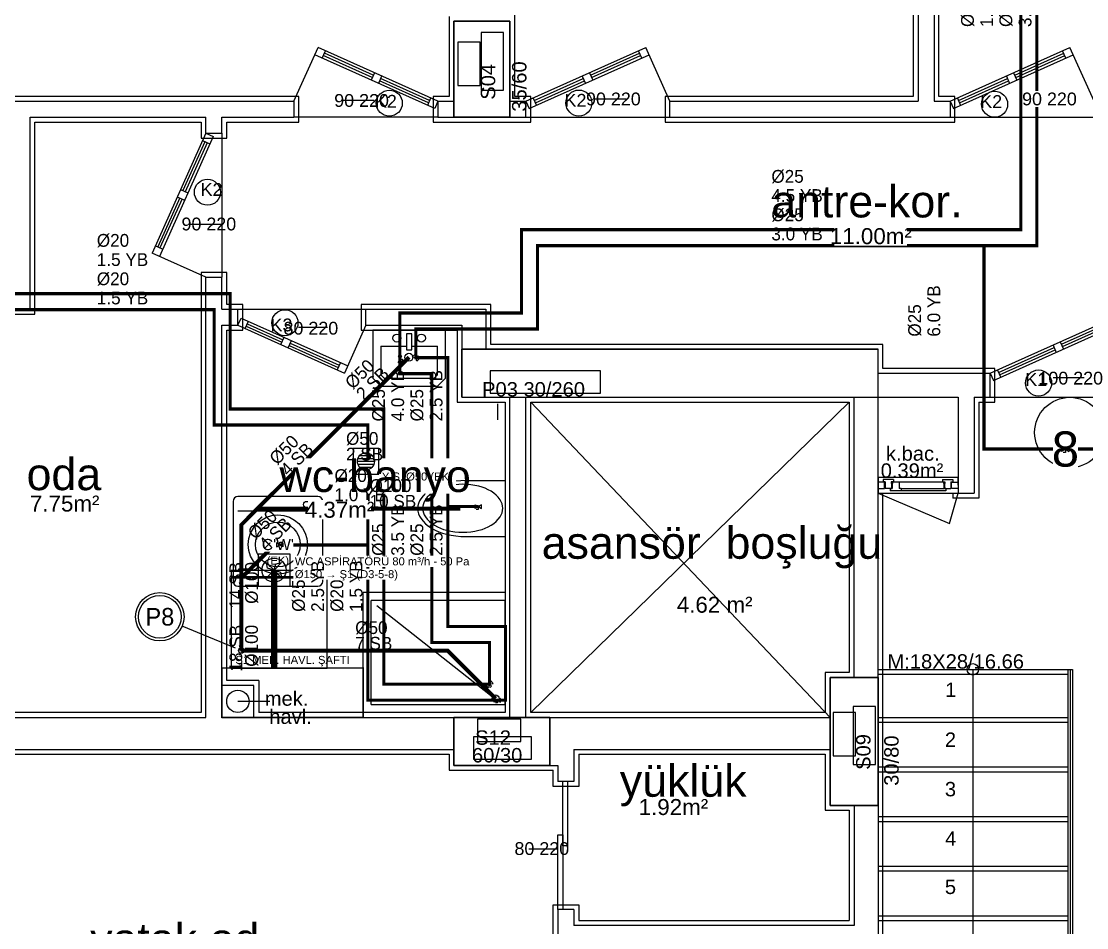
# Model space of a CAD drawing. Header units: centimetres. Extents: x -3962 to 31822, y -2 to 2802.
# Drawn here: x 13055 to 13721, y 1613 to 2179 of the extents above; entities that cross this region are included whole.
import ezdxf
from ezdxf.enums import TextEntityAlignment as Align

# ---------------------------------------------------------------- set-up
doc = ezdxf.new("R2010")
doc.units = ezdxf.units.CM
doc.linetypes.add('BASMA HATTI', pattern=[31, 25, -6])
doc.linetypes.add('PISSU HATTI', pattern=[26, 20, -6])
for name, color, linetype in [('ROTAS-CIHAZ', 135, 'CONTINUOUS'), ('ROTAS-HAVALANDIRMA', 30, 'CONTINUOUS'), ('ROTAS-HAVALANDIRMA-YAZI', 30, 'CONTINUOUS'), ('ROTAS-MIMARI', 8, 'CONTINUOUS'), ('ROTAS-MIMARI-KOLON', 8, 'CONTINUOUS'), ('ROTAS-MIMARI-YAZI', 8, 'CONTINUOUS'), ('ROTAS-PISSU-BORU-TAVANDAN', 6, 'PISSU HATTI'), ('ROTAS-PISSU-KOLONNO', 211, 'CONTINUOUS'), ('ROTAS-SICAKSU-BORU', 1, 'BASMA HATTI'), ('ROTAS-SOGUKSU-BORU', 5, 'CONTINUOUS'), ('ROTAS-TEFRIS', 15, 'CONTINUOUS'), ('ROTAS-VANA', 1, 'CONTINUOUS')]:
    doc.layers.add(name, color=color, linetype=linetype)
doc.styles.add('ROTAS', font='arial.ttf')

# ---------------------------------------------------------------- blocks, each defined once
blk = doc.blocks.new('ROTAS-PIS-SU-CAP-SB')
for tag, p in [('PSCP_001', (0.833, 1.29)), ('PS_001', (0.833, 0.066))]:
    blk.add_attdef(tag, p, '', height=1)
blk = doc.blocks.new('ROTAS-YER-SUZGECI-PLAN')
for p, q in [((-6.67, 0), (6.67, 0)), ((-6.27, 2.27), (6.27, 2.27)), ((-4.89, 4.53), (4.89, 4.53)), ((-6.27, -2.27), (6.27, -2.27)), ((-4.89, -4.53), (4.89, -4.53))]:
    blk.add_line(p, q)
blk.add_lwpolyline([(-10, -10), (10, -10), (10, 10), (-10, 10)], close=True)
blk.add_circle((0, 0), 6.67)
blk = doc.blocks.new('ROTAS-PIS-SU-KOLON')
h = blk.add_hatch(color=256)
h.dxf.hatch_style = 1
h.paths.add_polyline_path([(1.5, 0), (1.5, 0.4), (1.3, 0.8), (1.1, 1.1), (0.8, 1.3), (0.4, 1.5), (0, 1.5), (-0.4, 1.5), (-0.8, 1.3), (-1.1, 1.1), (-1.3, 0.8), (-1.5, 0.4), (-1.5, 0), (-1.5, -0.4), (-1.3, -0.8), (-1.1, -1.1), (-0.8, -1.3), (-0.4, -1.5), (0, -1.5), (0.4, -1.5), (0.8, -1.3), (1.1, -1.1), (1.3, -0.8), (1.5, -0.4)])
blk.add_circle((0, 0), 3.5)
blk = doc.blocks.new('ROTAS-KURESEL-VANA')
for p, q in [((0, 3.1), (0, 8)), ((0, 8), (5.4, 8))]:
    blk.add_line(p, q)
for points in [[(-9, 5.8), (-9, -5), (0, 0.4)], [(9, 5.8), (9, -5), (0, 0.4)]]:
    blk.add_lwpolyline(points, close=True)
blk.add_circle((0, 0.4), 2.71)
blk.add_attdef('CAP', text='', height=10).set_placement((-1.1, 0), align=Align.CENTER)
blk = doc.blocks.new('ROTAS-TEMIZ-SU-CAP-MB')
for tag, p in [('SOCP_001', (0.833, 4.917)), ('SO_001', (0.833, 3.417)), ('SCCP_001', (0.833, 1.917)), ('SC_001', (0.833, 0.417))]:
    blk.add_attdef(tag, p, '', height=1)
blk = doc.blocks.new('ROTAS-ASPIRATOR')
blk.add_lwpolyline([(-10, -10), (10, -10), (10, 10), (-10, 10)], close=True)
for points in [[(0, 0), (-4, 1.17), (-4.71, 4.71), (0, 0)], [(0, 0), (-1.17, -4), (-4.71, -4.71), (0, 0)], [(0, 0), (1.17, 4), (4.71, 4.71), (0, 0)], [(0, 0), (4, -1.17), (4.71, -4.71), (0, 0)]]:
    blk.add_lwpolyline(points)
blk.add_circle((0, 0), 7.5)
blk = doc.blocks.new('ROTAS-KOLON-NO-PIS-SU')
for radius in [27.5, 24.3]:
    blk.add_circle((0, 0), radius)
blk.add_attdef('K', text='', height=20).set_placement((0, 0), align=Align.MIDDLE_CENTER)

msp = doc.modelspace()

# ---------------------------------------------------------------- linework, layer by layer
at = {"layer": 'ROTAS-HAVALANDIRMA', "const_width": 4}
msp.add_lwpolyline([(13213.41, 1775.07), (13213.41, 1836.24)], dxfattribs=at)
at = {"layer": 'ROTAS-HAVALANDIRMA', "const_width": 1}
msp.add_lwpolyline([(13269.11, 1744.24), (13269.11, 1775.07), (13180.82, 1775.07), (13180.82, 1744.24), (13269.11, 1744.24)], close=True, dxfattribs=at)
at = {"layer": 'ROTAS-MIMARI'}
for p, q in [((13615.82, 2484.24), (13615.82, 2129.24)), ((13625.82, 2484.24), (13625.82, 2129.24)), ((13612.82, 2481.24), (13612.82, 2132.24)), ((13628.82, 2132.24), (13628.82, 2481.24)), ((13363.82, 2177.24), (13363.82, 2466.24)), ((13322.82, 2182.24), (13322.82, 2132.24)), ((13363.82, 2132.24), (13363.82, 2177.24)), ((13225.82, 2129.24), (13240.94, 2162.88)), ((13313.78, 2124.68), (13238.89, 2158.32)), ((13315.82, 2129.24), (13240.94, 2162.88)), ((13243.46, 2156.27), (13245.5, 2160.83)), ((13274.79, 2144.16), (13244.19, 2157.91)), ((13275.44, 2145.6), (13244.84, 2159.35)), ((13370.82, 2129.24), (13445.71, 2162.88)), ((13372.87, 2124.68), (13447.76, 2158.32)), ((13411.21, 2145.6), (13441.81, 2159.35)), ((13411.86, 2144.16), (13442.46, 2157.91)), ((13443.19, 2156.27), (13441.15, 2160.83)), ((13460.82, 2129.24), (13445.71, 2162.88)), ((13635.82, 2129.24), (13710.71, 2162.88)), ((13637.87, 2124.68), (13712.76, 2158.32)), ((13676.21, 2145.6), (13706.81, 2159.35)), ((13676.86, 2144.16), (13707.46, 2157.91)), ((13708.19, 2156.27), (13706.15, 2160.83)), ((13725.82, 2129.24), (13710.71, 2162.88)), ((13276.1, 2147.08), (13274.05, 2142.52)), ((13280.66, 2145.03), (13278.62, 2140.47)), ((13405.99, 2145.03), (13408.03, 2140.47)), ((13410.55, 2147.08), (13412.6, 2142.52)), ((13670.99, 2145.03), (13673.03, 2140.47)), ((13675.55, 2147.08), (13677.6, 2142.52)), ((13309.95, 2128.36), (13279.35, 2142.11)), ((13310.6, 2129.8), (13280, 2143.55)), ((13376.05, 2129.8), (13406.65, 2143.55)), ((13376.7, 2128.36), (13407.3, 2142.11)), ((13641.05, 2129.8), (13671.65, 2143.55)), ((13641.7, 2128.36), (13672.3, 2142.11)), ((13228.82, 2132.24), (13043.02, 2132.24)), ((13228.82, 2116.24), (13228.82, 2132.24)), ((13311.26, 2131.29), (13309.21, 2126.72)), ((13322.82, 2132.24), (13312.82, 2132.24)), ((13312.82, 2132.24), (13312.82, 2116.24)), ((13373.82, 2132.24), (13363.82, 2132.24)), ((13373.82, 2116.24), (13373.82, 2132.24)), ((13375.39, 2131.29), (13377.44, 2126.72)), ((13414.03, 2130.85), (13433.35, 2130.85)), ((13612.82, 2132.24), (13457.82, 2132.24)), ((13457.82, 2132.24), (13457.82, 2116.24)), ((13638.82, 2132.24), (13628.82, 2132.24)), ((13638.82, 2116.24), (13638.82, 2132.24)), ((13640.39, 2131.29), (13642.44, 2126.72)), ((13686.51, 2130.85), (13705.83, 2130.85)), ((13046.02, 2129.24), (13225.82, 2129.24)), ((13225.82, 2129.24), (13225.82, 2119.24)), ((13256.69, 2129.92), (13276.01, 2129.92)), ((13315.82, 2129.24), (13313.78, 2124.68)), ((13315.82, 2129.24), (13325.82, 2129.24)), ((13315.82, 2129.24), (13315.82, 2119.24)), ((13360.82, 2129.24), (13370.82, 2129.24)), ((13370.82, 2119.24), (13370.82, 2129.24)), ((13370.82, 2129.24), (13372.87, 2124.68)), ((13460.82, 2129.24), (13615.82, 2129.24)), ((13460.82, 2119.24), (13460.82, 2129.24)), ((13625.82, 2129.24), (13635.82, 2129.24)), ((13635.82, 2129.24), (13635.82, 2119.24)), ((13635.82, 2129.24), (13637.87, 2124.68)), ((13061.02, 2119.24), (13170.82, 2119.24)), ((13061.02, 1999.24), (13061.02, 2119.24)), ((13170.82, 2109.24), (13170.82, 2119.24)), ((13180.82, 2109.24), (13180.82, 2119.24)), ((13180.82, 2119.24), (13225.82, 2119.24)), ((13315.82, 2119.24), (13225.82, 2119.24)), ((13315.82, 2119.24), (13325.82, 2119.24)), ((13360.82, 2119.24), (13370.82, 2119.24)), ((13370.82, 2119.24), (13460.82, 2119.24)), ((13460.82, 2119.24), (13635.82, 2119.24)), ((13635.82, 2119.24), (13725.82, 2119.24)), ((13064.02, 2116.24), (13167.82, 2116.24)), ((13064.02, 1996.24), (13064.02, 2116.24)), ((13167.82, 2116.24), (13167.82, 2106.24)), ((13183.82, 2106.24), (13183.82, 2116.24)), ((13183.82, 2116.24), (13228.82, 2116.24)), ((13312.82, 2116.24), (13373.82, 2116.24)), ((13457.82, 2116.24), (13638.82, 2116.24)), ((13170.82, 2109.24), (13137.18, 2034.35)), ((13175.39, 2107.19), (13141.74, 2032.31)), ((13170.26, 2104.01), (13156.51, 2073.41)), ((13167.82, 2106.24), (13183.82, 2106.24)), ((13168.78, 2104.68), (13173.34, 2102.63)), ((13170.82, 2109.24), (13180.82, 2109.24)), ((13170.82, 2109.24), (13175.39, 2107.19)), ((13180.82, 2109.24), (13180.82, 2019.24)), ((13171.7, 2103.36), (13157.95, 2072.76)), ((13155.03, 2074.08), (13159.59, 2072.03)), ((13154.46, 2068.85), (13140.71, 2038.25)), ((13155.9, 2068.2), (13142.15, 2037.6)), ((13152.98, 2069.51), (13157.54, 2067.47)), ((13161.26, 2052.46), (13180.58, 2052.46)), ((13143.79, 2036.87), (13139.23, 2038.92)), ((13170.82, 2019.24), (13137.18, 2034.35)), ((13183.82, 2022.24), (13167.82, 2022.24)), ((13167.82, 2022.24), (13167.82, 1747.24)), ((13170.82, 1744.24), (13170.82, 2019.24)), ((13170.82, 2019.24), (13180.82, 2019.24)), ((13180.82, 1999.24), (13180.82, 2019.24)), ((13183.82, 2002.24), (13183.82, 2022.24)), ((12915.82, 1999.24), (13061.02, 1999.24)), ((13180.82, 1999.24), (13190.82, 1999.24)), ((13193.82, 2002.24), (13183.82, 2002.24)), ((13190.82, 1989.24), (13190.82, 1999.24)), ((13190.82, 1999.24), (13270.82, 1999.24)), ((13193.82, 1986.24), (13193.82, 2002.24)), ((13348.82, 2002.24), (13267.82, 2002.24)), ((13267.82, 2002.24), (13267.82, 1986.24)), ((13270.82, 1999.24), (13345.82, 1999.24)), ((13270.82, 1989.24), (13270.82, 1999.24)), ((13345.82, 1999.24), (13345.82, 1974.24)), ((13348.82, 1977.24), (13348.82, 2002.24)), ((12918.82, 1996.24), (13064.02, 1996.24)), ((13190.82, 1989.24), (13192.87, 1993.8)), ((13192.87, 1993.8), (13259.44, 1963.89)), ((13195.39, 1987.19), (13197.44, 1991.75)), ((13660.82, 1959.24), (13744.03, 1996.62)), ((13662.87, 1954.68), (13746.08, 1992.06)), ((13705.37, 1977.47), (13740.13, 1993.09)), ((13706.02, 1976.03), (13740.78, 1991.65)), ((13180.82, 1744.24), (13180.82, 1989.24)), ((13180.82, 1989.24), (13190.82, 1989.24)), ((13183.82, 1767.24), (13183.82, 1986.24)), ((13183.82, 1986.24), (13193.82, 1986.24)), ((13190.82, 1989.24), (13257.39, 1959.33)), ((13196.05, 1988.67), (13218.33, 1978.66)), ((13196.7, 1990.11), (13218.98, 1980.1)), ((13246.87, 1987.89), (13228.76, 1987.89)), ((13270.82, 1989.24), (13257.39, 1959.33)), ((13267.82, 1986.24), (13327.82, 1986.24)), ((13270.82, 1989.24), (13330.82, 1989.24)), ((13320.49, 1986.24), (13275.16, 1986.24)), ((13275.16, 1986.24), (13275.16, 1956.24)), ((13296.15, 1983.95), (13296.15, 1973.95)), ((13299.5, 1983.95), (13296.15, 1983.95)), ((13299.5, 1973.95), (13299.5, 1983.95)), ((13320.49, 1956.24), (13320.49, 1986.24)), ((13327.82, 1986.24), (13327.82, 1974.24)), ((13330.82, 1989.24), (13330.82, 1974.24)), ((13217.67, 1977.18), (13219.71, 1981.74)), ((13222.23, 1975.13), (13224.28, 1979.69)), ((13223.54, 1978.05), (13254.14, 1964.3)), ((13393.82, 1977.24), (13348.82, 1977.24)), ((13557.82, 1977.24), (13393.82, 1977.24)), ((13593.82, 1977.24), (13557.82, 1977.24)), ((13593.82, 1962.24), (13593.82, 1977.24)), ((13704.71, 1978.95), (13706.76, 1974.39)), ((13222.89, 1976.61), (13253.49, 1962.86)), ((13280.16, 1976.24), (13296.15, 1976.24)), ((13280.16, 1976.24), (13280.16, 1958.31)), ((13296.15, 1973.95), (13299.5, 1973.95)), ((13299.5, 1976.24), (13315.49, 1976.24)), ((13315.49, 1958.31), (13315.49, 1976.24)), ((13327.82, 1974.24), (13327.82, 1941.24)), ((13666.05, 1959.8), (13700.81, 1975.42)), ((13666.7, 1958.36), (13701.46, 1973.98)), ((13700.15, 1976.9), (13702.19, 1972.34)), ((13254.87, 1965.94), (13252.83, 1961.38)), ((13280.16, 1958.31), (13282.23, 1956.24)), ((13313.42, 1956.24), (13315.49, 1958.31)), ((13590.82, 1959.24), (13660.82, 1959.24)), ((13663.82, 1962.24), (13593.82, 1962.24)), ((13660.82, 1944.24), (13660.82, 1959.24)), ((13660.82, 1959.24), (13662.87, 1954.68)), ((13663.82, 1941.24), (13663.82, 1962.24)), ((13665.39, 1961.29), (13667.44, 1956.72)), ((13275.16, 1956.24), (13280.16, 1951.24)), ((13280.16, 1951.24), (13315.49, 1951.24)), ((13282.23, 1956.24), (13313.42, 1956.24)), ((13315.49, 1951.24), (13320.49, 1956.24)), ((13719.56, 1956.44), (13700.24, 1956.44)), ((13360.82, 1744.24), (13360.82, 1944.24)), ((13370.82, 1744.24), (13370.82, 1944.24)), ((13575.82, 1769.24), (13575.82, 1944.24)), ((13590.82, 1944.24), (13640.82, 1944.24)), ((13590.82, 1769.24), (13590.82, 1944.24)), ((13640.82, 1944.27), (13640.82, 1884.27)), ((13650.82, 1944.24), (13660.82, 1944.24)), ((13650.82, 1944.24), (13650.82, 1884.27)), ((13660.82, 1944.24), (13760.82, 1944.24)), ((13327.82, 1941.24), (13357.82, 1941.24)), ((13353.02, 1940.22), (13353.02, 1930.22)), ((13357.82, 1941.24), (13357.82, 1747.24)), ((13373.82, 1747.24), (13373.82, 1941.24)), ((13373.82, 1941.24), (13390.82, 1941.24)), ((13373.82, 1941.24), (13560.82, 1744.24)), ((13373.82, 1747.24), (13572.82, 1941.24)), ((13390.82, 1941.24), (13560.82, 1941.24)), ((13560.82, 1941.24), (13572.82, 1941.24)), ((13572.82, 1941.24), (13572.82, 1772.24)), ((13653.82, 1941.24), (13663.82, 1941.24)), ((13653.82, 1941.24), (13653.82, 1881.27)), ((13333.1, 1892.24), (13357.99, 1892.24)), ((13358.03, 1857.24), (13358.03, 1892.29)), ((13590.82, 1894.27), (13640.82, 1894.27)), ((13590.82, 1894.27), (13590.82, 1884.27)), ((13594.82, 1891.27), (13590.82, 1891.27)), ((13590.82, 1891.27), (13590.82, 1887.27)), ((13594.12, 1892.87), (13594.12, 1891.47)), ((13600.52, 1892.87), (13594.12, 1892.87)), ((13595.32, 1891.47), (13594.12, 1891.47)), ((13594.82, 1887.27), (13594.82, 1891.27)), ((13595.32, 1891.47), (13595.32, 1887.27)), ((13599.02, 1891.47), (13599.02, 1890.47)), ((13600.52, 1891.47), (13599.02, 1891.47)), ((13599.62, 1891.47), (13604.02, 1891.47)), ((13599.62, 1891.47), (13599.62, 1890.97)), ((13599.92, 1890.97), (13599.62, 1890.97)), ((13599.92, 1890.97), (13599.92, 1890.47)), ((13600.52, 1892.87), (13600.52, 1891.47)), ((13604.02, 1891.47), (13604.02, 1887.27)), ((13604.02, 1891.47), (13632.61, 1891.47)), ((13631.11, 1892.87), (13631.11, 1891.47)), ((13631.11, 1892.87), (13637.51, 1892.87)), ((13631.11, 1891.47), (13632.61, 1891.47)), ((13631.71, 1890.97), (13632.01, 1890.97)), ((13631.71, 1890.97), (13631.71, 1890.47)), ((13632.01, 1891.47), (13632.01, 1890.97)), ((13632.61, 1891.47), (13632.61, 1890.47)), ((13636.31, 1891.47), (13636.31, 1887.27)), ((13636.31, 1891.47), (13637.51, 1891.47)), ((13636.82, 1891.27), (13640.82, 1891.27)), ((13636.82, 1887.27), (13636.82, 1891.27)), ((13637.51, 1892.87), (13637.51, 1891.47)), ((13640.82, 1891.27), (13640.82, 1894.27)), ((13640.82, 1891.27), (13640.82, 1887.27)), ((13640.82, 1889.27), (13640.82, 1891.27)), ((13640.82, 1891.27), (13640.82, 1884.27)), ((13590.82, 1887.27), (13594.82, 1887.27)), ((13590.82, 1884.27), (13640.82, 1884.27)), ((13590.82, 1884.27), (13635.54, 1865.47)), ((13593.82, 1769.24), (13593.82, 1884.27)), ((13599.32, 1887.27), (13595.32, 1887.27)), ((13598.42, 1887.27), (13599.62, 1887.27)), ((13598.42, 1887.27), (13598.42, 1885.87)), ((13605.22, 1885.87), (13598.42, 1885.87)), ((13599.32, 1890.47), (13599.02, 1890.47)), ((13599.32, 1890.47), (13599.32, 1887.27)), ((13599.92, 1890.47), (13599.62, 1890.47)), ((13599.62, 1890.47), (13599.62, 1887.27)), ((13605.22, 1887.27), (13604.02, 1887.27)), ((13605.22, 1887.27), (13632.01, 1887.27)), ((13605.22, 1887.27), (13605.22, 1885.87)), ((13633.21, 1885.87), (13605.22, 1885.87)), ((13631.71, 1890.47), (13632.01, 1890.47)), ((13632.01, 1890.47), (13632.01, 1887.27)), ((13633.21, 1887.27), (13632.01, 1887.27)), ((13632.31, 1890.47), (13632.31, 1887.27)), ((13632.31, 1890.47), (13632.61, 1890.47)), ((13632.31, 1887.27), (13636.31, 1887.27)), ((13633.21, 1887.27), (13633.21, 1885.87)), ((13635.54, 1865.47), (13640.82, 1884.27)), ((13640.82, 1887.27), (13636.82, 1887.27)), ((13637.61, 1884.27), (13637.61, 1881.27)), ((13640.82, 1884.27), (13650.82, 1884.27)), ((13653.82, 1881.27), (13637.61, 1881.27)), ((13333.1, 1857.24), (13358.03, 1857.24)), ((13186.69, 1831.22), (13186.67, 1775.07)), ((13246.69, 1836.04), (13186.69, 1836.05)), ((13186.69, 1836.05), (13186.69, 1832.21)), ((13186.69, 1832.21), (13246.69, 1832.19)), ((13246.69, 1831.21), (13186.69, 1831.22)), ((13191.46, 1836.05), (13191.46, 1837.14)), ((13191.46, 1837.14), (13199.77, 1837.14)), ((13199.77, 1836.05), (13191.46, 1836.05)), ((13191.69, 1831.22), (13191.69, 1832.2)), ((13199.77, 1837.14), (13199.77, 1836.05)), ((13241.69, 1831.21), (13241.69, 1832.19)), ((13246.67, 1775.05), (13246.69, 1831.21)), ((13246.69, 1832.19), (13246.69, 1836.04)), ((13357.82, 1822.24), (13269.11, 1822.24)), ((13269.11, 1747.24), (13269.11, 1822.24)), ((13357.82, 1817.24), (13274.11, 1817.24)), ((13274.11, 1752.24), (13274.11, 1817.24)), ((13277.66, 1814.23), (13348.58, 1758.06)), ((13357.82, 1752.24), (13357.82, 1817.24)), ((13186.67, 1775.07), (13246.67, 1775.05)), ((13572.82, 1772.24), (13557.82, 1772.24)), ((13557.82, 1772.24), (13557.82, 1747.24)), ((13590.82, 1774.24), (13709.32, 1774.24)), ((13590.82, 1771.24), (13709.32, 1771.24)), ((13650.07, 1774.24), (13650.07, 1527.24)), ((13709.32, 1774.24), (13709.32, 1348.07)), ((13709.32, 1774.24), (13712.32, 1774.24)), ((13710.82, 1774.24), (13710.82, 1348.46)), ((13712.32, 1774.24), (13712.32, 1345.75)), ((13200.82, 1764.24), (13180.82, 1764.24)), ((13180.82, 1764.24), (13180.82, 1744.24)), ((13203.82, 1767.24), (13183.82, 1767.24)), ((13200.82, 1744.24), (13200.82, 1764.24)), ((13203.82, 1767.24), (13203.82, 1747.24)), ((13593.82, 1689.24), (13593.82, 1769.24)), ((13210.82, 1754.24), (13190.82, 1754.24)), ((13274.11, 1752.24), (13357.82, 1752.24)), ((12930.82, 1744.24), (13170.82, 1744.24)), ((13167.82, 1747.24), (12933.82, 1747.24)), ((13180.82, 1744.24), (13325.82, 1744.24)), ((13180.82, 1744.24), (13200.82, 1744.24)), ((13315.82, 1747.24), (13203.82, 1747.24)), ((13357.82, 1747.24), (13315.82, 1747.24)), ((13370.82, 1744.24), (13560.82, 1744.24)), ((13557.82, 1747.24), (13373.82, 1747.24)), ((13590.82, 1744.24), (13709.32, 1744.24)), ((13590.82, 1741.24), (13709.32, 1741.24)), ((12930.82, 1724.24), (13325.82, 1724.24)), ((13400.82, 1724.24), (13560.82, 1724.24)), ((13400.82, 1724.24), (13400.82, 1704.1)), ((12933.82, 1721.24), (13322.82, 1721.24)), ((13322.82, 1721.24), (13322.82, 1711.24)), ((13403.82, 1721.24), (13557.82, 1721.24)), ((13403.82, 1721.24), (13403.82, 1701.1)), ((13557.82, 1721.24), (13557.82, 1686.24)), ((13322.82, 1711.24), (13378.82, 1711.24)), ((13378.82, 1711.24), (13387.82, 1711.24)), ((13385.82, 1714.24), (13390.82, 1714.24)), ((13387.82, 1701.1), (13387.82, 1711.24)), ((13390.82, 1714.24), (13390.82, 1704.1)), ((13590.82, 1713.24), (13709.32, 1713.24)), ((13590.82, 1710.24), (13709.32, 1710.24)), ((13403.82, 1701.1), (13387.82, 1701.1)), ((13400.82, 1704.1), (13390.82, 1704.1)), ((13393.82, 1663.95), (13393.82, 1703.95)), ((13396.82, 1703.95), (13396.82, 1663.95)), ((13557.82, 1686.24), (13572.82, 1686.24)), ((13572.82, 1686.24), (13572.82, 1617.24)), ((13575.82, 1689.24), (13575.82, 1614.24)), ((13590.82, 1689.24), (13590.82, 1439.24)), ((13593.82, 1474.24), (13593.82, 1689.24)), ((13590.82, 1682.24), (13709.32, 1682.24)), ((13590.82, 1679.24), (13709.32, 1679.24)), ((13390.82, 1624.1), (13390.82, 1670.92)), ((13390.82, 1670.92), (13393.82, 1670.92)), ((13393.82, 1670.92), (13393.82, 1624.1)), ((13390.82, 1661.94), (13372.71, 1661.94)), ((13396.82, 1663.95), (13393.82, 1663.95)), ((13590.82, 1651.24), (13709.32, 1651.24)), ((13590.82, 1648.24), (13709.32, 1648.24)), ((13387.82, 1427.24), (13387.82, 1627.1)), ((13387.82, 1627.1), (13403.82, 1627.1)), ((13403.82, 1627.1), (13403.82, 1617.24)), ((13390.82, 1624.1), (13390.82, 1424.24)), ((13400.82, 1624.1), (13390.82, 1624.1)), ((13393.82, 1624.1), (13390.82, 1624.1)), ((13400.82, 1624.1), (13400.82, 1614.24)), ((13590.82, 1620.24), (13709.32, 1620.24)), ((13575.82, 1614.24), (13400.82, 1614.24)), ((13403.82, 1617.24), (13572.82, 1617.24)), ((13590.82, 1617.24), (13709.32, 1617.24))]:
    msp.add_line(p, q, dxfattribs=at)
for points in [[(13325.82, 2119.24), (13325.82, 2179.24)], [(13325.82, 2179.24), (13360.82, 2179.24)], [(13360.82, 2179.24), (13360.82, 2119.24)], [(13360.82, 2119.24), (13325.82, 2119.24)], [(13330.82, 1944.24), (13330.82, 1974.24)], [(13330.82, 1974.24), (13590.82, 1974.24)], [(13590.82, 1944.24), (13590.82, 1974.24)], [(13330.82, 1944.24), (13590.82, 1944.24)], [(13321.07, 1890.81), (13318.68, 1890.14), (13316.34, 1889.3), (13314.08, 1888.29), (13311.89, 1887.12)], [(13333.1, 1892.24), (13330.07, 1892.15), (13327.04, 1891.89), (13324.04, 1891.44), (13321.07, 1890.81)], [(13311.89, 1887.12), (13309.94, 1885.84), (13308.14, 1884.36), (13306.51, 1882.7), (13305.06, 1880.87)], [(13313.67, 1885.52), (13312.04, 1884.42), (13310.55, 1883.16), (13309.19, 1881.75), (13307.99, 1880.19)], [(13321.33, 1888.68), (13319.33, 1888.11), (13317.38, 1887.39), (13315.49, 1886.52), (13313.67, 1885.52)], [(13331.35, 1889.91), (13328.82, 1889.83), (13326.3, 1889.6), (13323.8, 1889.22), (13321.33, 1888.68)], [(13341.36, 1888.68), (13338.89, 1889.22), (13336.39, 1889.6), (13333.87, 1889.83), (13331.35, 1889.91)], [(13349.02, 1885.52), (13347.2, 1886.52), (13345.31, 1887.39), (13343.36, 1888.11), (13341.36, 1888.68)], [(13354.7, 1880.19), (13353.5, 1881.75), (13352.15, 1883.16), (13350.65, 1884.42), (13349.02, 1885.52)], [(13305.06, 1880.87), (13304.22, 1879.47), (13303.6, 1877.96), (13303.23, 1876.38), (13303.1, 1874.74)], [(13307.99, 1880.19), (13307.28, 1878.98), (13306.77, 1877.68), (13306.45, 1876.31), (13306.35, 1874.91)], [(13356.35, 1874.91), (13356.24, 1876.31), (13355.93, 1877.68), (13355.41, 1878.98), (13354.7, 1880.19)], [(13303.1, 1874.74), (13303.23, 1873.11), (13303.6, 1871.53), (13304.22, 1870.02), (13305.06, 1868.62)], [(13306.35, 1874.91), (13306.45, 1873.51), (13306.77, 1872.14), (13307.28, 1870.84), (13307.99, 1869.63)], [(13354.7, 1869.63), (13355.41, 1870.84), (13355.93, 1872.14), (13356.24, 1873.51), (13356.35, 1874.91)], [(13305.06, 1868.62), (13306.51, 1866.79), (13308.14, 1865.13), (13309.94, 1863.65), (13311.89, 1862.37)], [(13307.99, 1869.63), (13309.19, 1868.08), (13310.55, 1866.66), (13312.04, 1865.4), (13313.67, 1864.3)], [(13313.67, 1864.3), (13315.49, 1863.3), (13317.38, 1862.44), (13319.33, 1861.71), (13321.33, 1861.14)], [(13341.36, 1861.14), (13343.36, 1861.71), (13345.31, 1862.44), (13347.2, 1863.3), (13349.02, 1864.3)], [(13349.02, 1864.3), (13350.65, 1865.4), (13352.15, 1866.66), (13353.5, 1868.08), (13354.7, 1869.63)], [(13311.89, 1862.37), (13314.08, 1861.2), (13316.34, 1860.19), (13318.68, 1859.35), (13321.07, 1858.68)], [(13321.07, 1858.68), (13324.04, 1858.05), (13327.04, 1857.6), (13330.07, 1857.34), (13333.1, 1857.24)], [(13321.33, 1861.14), (13323.8, 1860.6), (13326.3, 1860.22), (13328.82, 1859.99), (13331.35, 1859.91)], [(13331.35, 1859.91), (13333.87, 1859.99), (13336.39, 1860.22), (13338.89, 1860.6), (13341.36, 1861.14)], [(13560.82, 1689.24), (13560.82, 1769.24)], [(13560.82, 1769.24), (13590.82, 1769.24)], [(13590.82, 1769.24), (13590.82, 1689.24)], [(13325.82, 1714.24), (13325.82, 1744.24)], [(13325.82, 1744.24), (13385.82, 1744.24)], [(13385.82, 1744.24), (13385.82, 1714.24)], [(13385.82, 1714.24), (13325.82, 1714.24)], [(13590.82, 1689.24), (13560.82, 1689.24)]]:
    msp.add_lwpolyline(points, dxfattribs=at)
for centre, radius in [((13285.43, 2128.06), 8.14), ((13403.89, 2128.16), 8.14), ((13663.66, 2127.39), 8.14), ((13171.77, 2072.41), 8.14), ((13220.23, 1990.87), 8.14), ((13290.16, 1981.24), 2.52), ((13305.49, 1981.24), 2.52), ((13297.7, 1969.28), 2.52), ((13691.15, 1953.18), 8.14), ((13710.67, 1922.24), 22), ((13650.07, 1774.24), 3.6), ((13190.82, 1754.24), 7), ((13351.87, 1756.04), 2.18)]:
    msp.add_circle(centre, radius, dxfattribs=at)
at = {"layer": 'ROTAS-MIMARI-KOLON'}
for points in [[(13360.82, 2179.24), (13325.82, 2179.24), (13325.82, 2119.24), (13360.82, 2119.24), (13360.82, 2179.24)], [(13356.74, 2136.16), (13356.74, 2172.28), (13342.77, 2172.28), (13342.77, 2136.16), (13356.74, 2136.16)], [(13342.18, 2139.08), (13342.18, 2166.11), (13328.22, 2166.11), (13328.22, 2139.08), (13342.18, 2139.08)], [(13590.82, 1974.24), (13330.82, 1974.24), (13330.82, 1944.24), (13590.82, 1944.24), (13590.82, 1974.24)], [(13348.5, 1946.75), (13417.47, 1946.75), (13417.47, 1960.72), (13348.5, 1960.72), (13348.5, 1946.75)], [(13590.82, 1769.24), (13560.82, 1769.24), (13560.82, 1689.24), (13590.82, 1689.24), (13590.82, 1769.24)], [(13589.3, 1714.86), (13589.3, 1750.98), (13575.33, 1750.98), (13575.33, 1714.86), (13589.3, 1714.86)], [(13385.82, 1744.24), (13325.82, 1744.24), (13325.82, 1714.24), (13385.82, 1714.24), (13385.82, 1744.24)], [(13576.64, 1720.27), (13576.64, 1747.3), (13562.68, 1747.3), (13562.68, 1720.27), (13576.64, 1720.27)], [(13340.52, 1729.11), (13367.55, 1729.11), (13367.55, 1743.07), (13340.52, 1743.07), (13340.52, 1729.11)], [(13338.12, 1718.09), (13374.24, 1718.09), (13374.24, 1732.06), (13338.12, 1732.06), (13338.12, 1718.09)]]:
    msp.add_lwpolyline(points, dxfattribs=at)
at = {"layer": 'ROTAS-PISSU-BORU-TAVANDAN', "const_width": 2.5}
for points in [[(13297.7, 1969.28), (13232.65, 1904.23)], [(13232.65, 1904.23), (13203.16, 1874.75)], [(13270.82, 1904.24), (13232.65, 1904.24)], [(13203.16, 1874.75), (13193, 1864.58), (13193, 1831.42)], [(13329.73, 1874.74), (13203.16, 1874.74)], [(13215.82, 1854.24), (13193, 1831.41)], [(13193, 1831.42), (13193, 1786)], [(13351.87, 1756.04), (13321.91, 1786), (13193, 1786)]]:
    msp.add_lwpolyline(points, dxfattribs=at)
at = {"layer": 'ROTAS-PISSU-KOLONNO'}
msp.add_line((13189.3, 1787.53), (13156.04, 1801.31), dxfattribs=at)
at = {"layer": 'ROTAS-SICAKSU-BORU', "const_width": 2}
msp.add_lwpolyline([(13877, 2441), (13856, 2441), (13856, 2315), (13872, 2315), (13872, 2309), (13680, 2309), (13680, 2049), (13368, 2049), (13368, 1997), (13292, 1997), (13292, 1959), (13312, 1959), (13312, 1791), (13348, 1791), (13348, 1765), (13282, 1765), (13282, 1937), (13186, 1937), (13186, 2009), (13026, 2009), (13026, 2037), (12916, 2037), (12916, 2020)], dxfattribs=at)
at = {"layer": 'ROTAS-SOGUKSU-BORU', "const_width": 2}
for points in [[(13877, 2431), (13866, 2431), (13866, 2325), (13882, 2325), (13882, 2299), (13690, 2299), (13690, 2039), (13378, 2039), (13378, 1987), (13302, 1987), (13302, 1969), (13322, 1969), (13322, 1801), (13358, 1801), (13358, 1755), (13272, 1755), (13272, 1927), (13176, 1927), (13176, 1999), (13016, 1999), (13016, 2027), (12926, 2027), (12926, 2020)], [(13707.97, 1912), (13657, 1912), (13657, 2039)], [(13744.93, 1932), (13744.93, 1912), (13713, 1912), (13707.88, 1911.95)], [(13341, 1876), (13322, 1876)], [(13217, 1852), (13272, 1852)]]:
    msp.add_lwpolyline(points, dxfattribs=at)
at = {"layer": 'ROTAS-TEFRIS'}
msp.add_line((13190.82, 1873.24), (13240.82, 1873.24), dxfattribs=at)
msp.add_lwpolyline([(13240.82, 1826.24), (13241.97, 1826.46), (13242.95, 1827.11), (13243.6, 1828.09), (13243.82, 1829.24), (13243.82, 1879.24), (13243.6, 1880.38), (13242.95, 1881.36), (13241.97, 1882.01), (13240.82, 1882.24), (13190.82, 1882.24), (13189.68, 1882.01), (13188.7, 1881.36), (13188.05, 1880.38), (13187.82, 1879.24), (13187.82, 1829.24), (13188.05, 1828.09), (13188.7, 1827.11), (13189.68, 1826.46), (13190.82, 1826.24)], close=True, dxfattribs=at)
for centre, radius in [((13233.82, 1877.24), 2), ((13215.82, 1852.24), 18.48), ((13215.82, 1852.24), 14)]:
    msp.add_circle(centre, radius, dxfattribs=at)

# ---------------------------------------------------------------- block references
ref = msp.add_blockref('ROTAS-TEMIZ-SU-CAP-MB', (13690, 2169), dxfattribs=dict(at, xscale=8, yscale=8, rotation=90))
ref.add_attrib('SCCP_001', 'Ø25', (13674.67, 2175.67), dxfattribs={"height": 8, "rotation": 90})
ref.add_attrib('SC_001', '3.0 YB', (13686.67, 2175.67), dxfattribs={"height": 8, "rotation": 90})
ref.add_attrib('SO_001', '1.5 YB', (13662.67, 2175.67), dxfattribs={"height": 8, "rotation": 90})
ref.add_attrib('SOCP_001', 'Ø20', (13650.67, 2175.67), dxfattribs={"height": 8, "rotation": 90})
ref = msp.add_blockref('ROTAS-TEMIZ-SU-CAP-MB', (13517.5, 2039), dxfattribs=dict(at, xscale=8, yscale=8))
ref.add_attrib('SCCP_001', 'Ø25', (13524.17, 2054.33), dxfattribs={"height": 8})
ref.add_attrib('SC_001', '3.0 YB', (13524.17, 2042.33), dxfattribs={"height": 8})
ref.add_attrib('SO_001', '4.5 YB', (13524.17, 2066.33), dxfattribs={"height": 8})
ref.add_attrib('SOCP_001', 'Ø25', (13524.17, 2078.33), dxfattribs={"height": 8})
ref = msp.add_blockref('ROTAS-TEMIZ-SU-CAP-MB', (13096, 1999), dxfattribs=dict(at, xscale=8, yscale=8))
ref.add_attrib('SCCP_001', 'Ø20', (13102.67, 2014.33), dxfattribs={"height": 8})
ref.add_attrib('SC_001', '1.5 YB', (13102.67, 2002.33), dxfattribs={"height": 8})
ref.add_attrib('SO_001', '1.5 YB', (13102.67, 2026.33), dxfattribs={"height": 8})
ref.add_attrib('SOCP_001', 'Ø20', (13102.67, 2038.33), dxfattribs={"height": 8})
ref = msp.add_blockref('ROTAS-TEMIZ-SU-CAP-MB', (13657, 1975.5), dxfattribs=dict(at, xscale=8, yscale=8, rotation=90))
ref.add_attrib('SO_001', '6.0 YB', (13629.67, 1982.17), dxfattribs={"height": 8, "rotation": 90})
ref.add_attrib('SOCP_001', 'Ø25', (13617.67, 1982.17), dxfattribs={"height": 8, "rotation": 90})
for p, xscale, yscale, rotation in [((13302, 1969), 0.21999999999999997, 0.21999999999999997, -44.99999999999999), ((13292, 1968), 0.22, 0.22, -90), ((13341, 1876), 0.22, 0.22, 180), ((13348, 1765), 0.21999999999999997, 0.21999999999999997, -135), ((13353, 1755), 0.22, 0.22, 180)]:
    msp.add_blockref('ROTAS-KURESEL-VANA', p, dxfattribs=dict(at, xscale=xscale, yscale=yscale, rotation=rotation))
ref = msp.add_blockref('ROTAS-PIS-SU-CAP-SB', (13265.17, 1936.76), dxfattribs=dict(at, xscale=8, yscale=8, rotation=45))
ref.add_attrib('PSCP_001', 'Ø50', (13262.59, 1948.77), dxfattribs={"height": 8, "rotation": 45})
ref.add_attrib('PS_001', '2 SB', (13269.52, 1941.84), dxfattribs={"height": 8, "rotation": 45})
ref = msp.add_blockref('ROTAS-TEMIZ-SU-CAP-MB', (13322, 1922.5), dxfattribs=dict(at, xscale=8, yscale=8, rotation=90))
ref.add_attrib('SCCP_001', 'Ø25', (13306.67, 1929.17), dxfattribs={"height": 8, "rotation": 90})
ref.add_attrib('SC_001', '2.5 YB', (13318.67, 1929.17), dxfattribs={"height": 8, "rotation": 90})
ref.add_attrib('SO_001', '4.0 YB', (13294.67, 1929.17), dxfattribs={"height": 8, "rotation": 90})
ref.add_attrib('SOCP_001', 'Ø25', (13282.67, 1929.17), dxfattribs={"height": 8, "rotation": 90})
ref = msp.add_blockref('ROTAS-PIS-SU-CAP-SB', (13193, 1848), dxfattribs=dict(at, xscale=8, yscale=8, rotation=-90))
ref.add_attrib('PSCP_001', 'Ø100', dxfattribs={"height": 8, "rotation": 90}).set_placement((13203.32, 1841.33), align=Align.RIGHT)
ref.add_attrib('PS_001', '14 SB', dxfattribs={"height": 8, "rotation": 90}).set_placement((13193.52, 1841.33), align=Align.RIGHT)
ref = msp.add_blockref('ROTAS-KOLON-NO-PIS-SU', (13142.07, 1807.1), dxfattribs=dict(at, xscale=0.55, yscale=0.55))
ref.add_attrib('K', 'P8', dxfattribs={"height": 11}).set_placement((13142.07, 1807.1), align=Align.MIDDLE_CENTER)
ref = msp.add_blockref('ROTAS-PIS-SU-CAP-SB', (13257.45, 1786), dxfattribs=dict(at, xscale=8, yscale=8))
ref.add_attrib('PSCP_001', 'Ø50', (13264.12, 1796.32), dxfattribs={"height": 8})
ref.add_attrib('PS_001', '7 SB', (13264.12, 1786.52), dxfattribs={"height": 8})
ref = msp.add_blockref('ROTAS-PIS-SU-CAP-SB', (13193, 1808.71), dxfattribs=dict(at, xscale=8, yscale=8, rotation=-90))
ref.add_attrib('PSCP_001', 'Ø100', dxfattribs={"height": 8, "rotation": 90}).set_placement((13203.32, 1802.04), align=Align.RIGHT)
ref.add_attrib('PS_001', '18 SB', dxfattribs={"height": 8, "rotation": 90}).set_placement((13193.52, 1802.04), align=Align.RIGHT)
at = {"layer": 'ROTAS-TEFRIS', "xscale": 0.5, "yscale": 0.5}
msp.add_blockref('ROTAS-PIS-SU-KOLON', (13193, 1786), dxfattribs=at)

# ---------------------------------------------------------------- texts
at = {"layer": 'ROTAS-HAVALANDIRMA-YAZI', "style": 'ROTAS'}
msp.add_text('Ş1 MEK. HAVL. ŞAFTI', height=5, dxfattribs=at).set_placement((13224.97, 1777.65), align=Align.CENTER)
at = {"layer": 'ROTAS-MIMARI-YAZI', "style": 'ROTAS'}
for s, p in [('S04', (13347.13, 2141.41)), ('35/60', (13366.62, 2138.49)), ('S09', (13581.59, 1722.6)), ('30/80', (13599.19, 1717.19))]:
    msp.add_text(s, height=9, rotation=90, dxfattribs=at).set_placement(p, align=Align.MIDDLE_CENTER)
for s, height, p in [('90 220', 8, (13268.1, 2129.77)), ('K2', 8, (13283.3, 2129.24)), ('K2', 8, (13401.76, 2129.85)), ('90 220', 8, (13425.44, 2130.71)), ('K2', 8, (13661.53, 2129.07)), ('K2', 8, (13174.37, 2074.15)), ('antre-kor.', 20, (13583.87, 2066.67)), ('90 220', 8, (13172.67, 2052.56)), ('K3', 8, (13218.06, 1989.47)), ('80 220', 8, (13236.43, 1987.44)), ('K1', 8, (13689.6, 1955.38)), ('100 220', 8, (13711.22, 1956.23)), ('P03 30/260', 9, (13375.57, 1949.24)), ('k.bac.', 9, (13612.56, 1909.13)), ('oda', 20, (13082.1, 1896.23)), ('0.39m²', 9, (13612.05, 1898.48)), ('7.75m²', 10, (13082.59, 1877.86)), ('asansör  boşluğu', 20, (13487.03, 1853.35)), ('4.62 m²', 10, (13488.72, 1814.63)), ('M:18X28/16.66', 9, (13639.37, 1779.18)), ('1', 9, (13636.23, 1761.44)), ('mek.', 9, (13221.25, 1755.99)), ('havl.', 9, (13223.73, 1744.68)), ('S12', 9, (13350.27, 1731.59)), ('2', 9, (13636.07, 1730.28)), ('60/30', 9, (13352.83, 1720.58)), ('yüklük', 20, (13469.08, 1704.63)), ('3', 9, (13636.07, 1699.39)), ('1.92m²', 10, (13462.95, 1688.19)), ('4', 9, (13636.23, 1668.52)), ('80 220', 8, (13380.73, 1662.23)), ('5', 9, (13636.07, 1638.33)), ('yatak od.', 20, (13155.23, 1605.59))]:
    msp.add_text(s, height=height, dxfattribs=at).set_placement(p, align=Align.MIDDLE_CENTER)

# ---------------------------------------------------------------- next in the draw order: wipeouts: each hides what was drawn before it
for points in [[(13713.8, 2125.71), (13682.04, 2125.71), (13682.04, 2135.71), (13713.8, 2135.71)], [(13609.01, 2038.97), (13563.61, 2038.97), (13563.61, 2050.97), (13609.01, 2050.97)], [(13715.7, 1899.95), (13700.06, 1899.95), (13700.06, 1923.95), (13715.7, 1923.95)], [(13327.21, 1884.09), (13226.01, 1884.09), (13226.01, 1906.09), (13327.21, 1906.09)], [(13273.92, 1867.99), (13234.72, 1867.99), (13234.72, 1879.99), (13273.92, 1879.99)], [(13225.5, 1847.74), (13206.14, 1847.74), (13206.14, 1856.74), (13225.5, 1856.74)]]:
    msp.add_wipeout(points)

# ---------------------------------------------------------------- next in the draw order: block references
at = {"layer": 'ROTAS-TEFRIS'}
ref = msp.add_blockref('ROTAS-PIS-SU-CAP-SB', (13217.91, 1889.49), dxfattribs=dict(at, xscale=8, yscale=8, rotation=45))
ref.add_attrib('PSCP_001', 'Ø50', (13215.32, 1901.5), dxfattribs={"height": 8, "rotation": 45})
ref.add_attrib('PS_001', '4 SB', (13222.25, 1894.57), dxfattribs={"height": 8, "rotation": 45})
ref = msp.add_blockref('ROTAS-PIS-SU-CAP-SB', (13251.74, 1904.24), dxfattribs=dict(at, xscale=8, yscale=8))
ref.add_attrib('PSCP_001', 'Ø50', (13258.4, 1914.55), dxfattribs={"height": 8})
ref.add_attrib('PS_001', '2 SB', (13258.4, 1904.76), dxfattribs={"height": 8})
ref = msp.add_blockref('ROTAS-PIS-SU-CAP-SB', (13204.41, 1842.82), dxfattribs=dict(at, xscale=8, yscale=8, rotation=44.99999999996345))
ref.add_attrib('PSCP_001', 'Ø50', (13201.83, 1854.83), dxfattribs={"height": 8, "rotation": 45})
ref.add_attrib('PS_001', '4 SB', (13208.76, 1847.91), dxfattribs={"height": 8, "rotation": 45})
at = {"layer": 'ROTAS-TEFRIS', "xscale": 0.22, "yscale": 0.22}
msp.add_blockref('ROTAS-KURESEL-VANA', (13217, 1852), dxfattribs=at)
at = {"layer": 'ROTAS-VANA', "xscale": 0.27, "yscale": 0.27, "rotation": -179.42996500868972}
msp.add_blockref('ROTAS-KURESEL-VANA', (13707.88, 1911.95), dxfattribs=at)

# ---------------------------------------------------------------- next in the draw order: texts
at = {"layer": 'ROTAS-CIHAZ', "style": 'ROTAS'}
msp.add_text("C'W'", height=7, dxfattribs=at).set_placement((13215.82, 1852.24), align=Align.MIDDLE_CENTER)
at = {"layer": 'ROTAS-MIMARI-YAZI', "style": 'ROTAS'}
for s, height, p in [('90 220', 8, (13697.92, 2130.71)), ('11.00m²', 10, (13586.31, 2044.97)), ('8', 22, (13707.88, 1911.95)), ('4.37m²', 10, (13254.32, 1873.99))]:
    msp.add_text(s, height=height, dxfattribs=at).set_placement(p, align=Align.MIDDLE_CENTER)

# ---------------------------------------------------------------- next in the draw order: wipeouts: each hides what was drawn before it
for points in [[(13322.12, 1891.24), (13279.82, 1891.24), (13279.82, 1898.24), (13322.12, 1898.24)], [(13317.31, 1838.24), (13225.41, 1838.24), (13225.41, 1845.24), (13317.31, 1845.24)]]:
    msp.add_wipeout(points)

# ---------------------------------------------------------------- next in the draw order: block references
at = {"layer": 'ROTAS-TEFRIS', "xscale": 0.8, "yscale": 0.8}
msp.add_blockref('ROTAS-YER-SUZGECI-PLAN', (13270.82, 1904.24), dxfattribs=at)
at = {"layer": 'ROTAS-TEFRIS'}
ref = msp.add_blockref('ROTAS-TEMIZ-SU-CAP-MB', (13244.5, 1852), dxfattribs=dict(at, xscale=8, yscale=8))
ref.add_attrib('SO_001', '1.0 YB', (13251.17, 1879.33), dxfattribs={"height": 8})
ref.add_attrib('SOCP_001', 'Ø20', (13251.17, 1891.33), dxfattribs={"height": 8})
ref = msp.add_blockref('ROTAS-PIS-SU-CAP-SB', (13266.44, 1874.74), dxfattribs=dict(at, xscale=8, yscale=8))
ref.add_attrib('PSCP_001', 'Ø100', (13273.11, 1885.06), dxfattribs={"height": 8})
ref.add_attrib('PS_001', '10 SB', (13273.11, 1875.27), dxfattribs={"height": 8})
ref = msp.add_blockref('ROTAS-TEMIZ-SU-CAP-MB', (13322, 1838.5), dxfattribs=dict(at, xscale=8, yscale=8, rotation=90))
ref.add_attrib('SCCP_001', 'Ø25', (13306.67, 1845.17), dxfattribs={"height": 8, "rotation": 90})
ref.add_attrib('SC_001', '2.5 YB', (13318.67, 1845.17), dxfattribs={"height": 8, "rotation": 90})
ref.add_attrib('SO_001', '3.5 YB', (13294.67, 1845.17), dxfattribs={"height": 8, "rotation": 90})
ref.add_attrib('SOCP_001', 'Ø25', (13282.67, 1845.17), dxfattribs={"height": 8, "rotation": 90})

# ---------------------------------------------------------------- next in the draw order: texts
at = {"layer": 'ROTAS-CIHAZ', "style": 'ROTAS'}
msp.add_text('Y.S. Ø50 (EK)', height=5, dxfattribs=at).set_placement((13280.82, 1892.24))
at = {"layer": 'ROTAS-MIMARI-YAZI', "style": 'ROTAS'}
msp.add_text('wc-banyo', height=20, dxfattribs=at).set_placement((13276.61, 1895.09), align=Align.MIDDLE_CENTER)

# ---------------------------------------------------------------- next in the draw order: wipeouts: each hides what was drawn before it
msp.add_wipeout([(13283.21, 1830.24), (13225.41, 1830.24), (13225.41, 1837.24), (13283.21, 1837.24)])

# ---------------------------------------------------------------- next in the draw order: block references
at = {"layer": 'ROTAS-TEFRIS'}
msp.add_blockref('ROTAS-ASPIRATOR', (13213.41, 1836.24), dxfattribs=at)
ref = msp.add_blockref('ROTAS-TEMIZ-SU-CAP-MB', (13272, 1803.5), dxfattribs=dict(at, xscale=8, yscale=8, rotation=90))
ref.add_attrib('SCCP_001', 'Ø20', (13256.67, 1810.17), dxfattribs={"height": 8, "rotation": 90})
ref.add_attrib('SC_001', '1.5 YB', (13268.67, 1810.17), dxfattribs={"height": 8, "rotation": 90})
ref.add_attrib('SO_001', '2.5 YB', (13244.67, 1810.17), dxfattribs={"height": 8, "rotation": 90})
ref.add_attrib('SOCP_001', 'Ø25', (13232.67, 1810.17), dxfattribs={"height": 8, "rotation": 90})

# ---------------------------------------------------------------- next in the draw order: texts
at = {"layer": 'ROTAS-CIHAZ', "style": 'ROTAS'}
msp.add_text('(EK)', height=5, dxfattribs=at).set_placement((13215.82, 1842.24), align=Align.MIDDLE_CENTER)
at = {"layer": 'ROTAS-HAVALANDIRMA-YAZI', "style": 'ROTAS'}
for s, p in [('WC ASPİRATÖRÜ 80 m³/h - 50 Pa', (13226.41, 1839.24)), ('Ø150 → Ş1 (D3-5-8)', (13226.41, 1831.24))]:
    msp.add_text(s, height=5, dxfattribs=at).set_placement(p)

doc.saveas('drawing.dxf')
